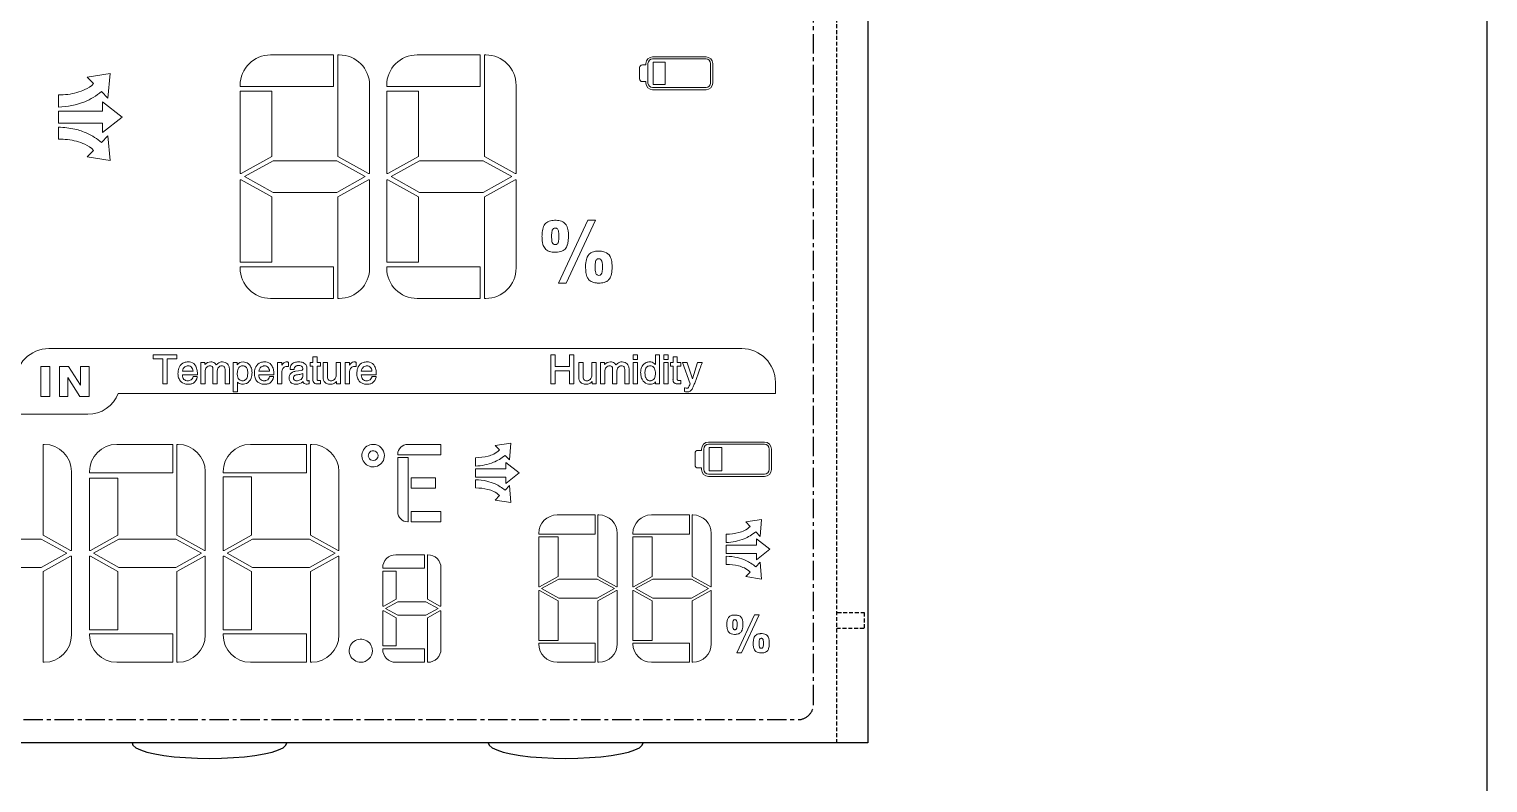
# Model space of a CAD drawing. Header units: millimetres. Extents: x 406 to 1082, y -777 to -474.
# Drawn here: x 987.7 to 1081.9, y -727.9 to -679.3 of the extents above; entities that cross this region are included whole.
import ezdxf

# ---------------------------------------------------------------- set-up
doc = ezdxf.new("R2010")
doc.units = ezdxf.units.MM
doc.linetypes.add('CENTER', pattern=[2, 1.25, -0.25, 0.25, -0.25])
doc.linetypes.add('HIDDEN', pattern=[0.375, 0.25, -0.125])
doc.layers.add('SPEC', color=2, linetype='Continuous')

msp = doc.modelspace()

# ---------------------------------------------------------------- linework, layer by layer
msp.add_lwpolyline([(1041.866, -640.353), (1041.866, -725.353), (980.866, -725.353), (980.866, -640.353)], close=True)
at = {"linetype": 'HIDDEN'}
for points in [[(1039.866, -725.353), (1039.866, -640.353)], [(1039.866, -717.949), (1041.666, -717.949), (1041.666, -716.949), (1039.866, -716.949)]]:
    msp.add_lwpolyline(points, dxfattribs=at)
at = {"linetype": 'CENTER'}
msp.add_lwpolyline([(984.366, -642.853), (984.366, -722.853, 0.414214), (985.366, -723.853), (1037.366, -723.853, 0.414214), (1038.366, -722.853), (1038.366, -642.853, 0.414214), (1037.366, -641.853), (985.366, -641.853, 0.414214)], format="xyb", close=True, dxfattribs=at)
at = {"lineweight": 9}
for points in [[(1001.348, -682.917), (1001.348, -682.999), (1007.374, -682.999), (1007.374, -680.95), (1003.315, -680.95, 0.414134)], [(1007.658, -680.95), (1007.658, -687.503), (1009.644, -688.606), (1009.707, -688.606), (1009.707, -682.917, 0.414134), (1007.74, -680.95)], [(1010.808, -682.917), (1010.808, -682.999), (1016.835, -682.999), (1016.835, -680.95), (1012.776, -680.95, 0.414134)], [(1017.119, -680.95), (1017.119, -687.503), (1019.104, -688.606), (1019.168, -688.606), (1019.168, -682.917, 0.414134), (1017.201, -680.95)], [(1031.426, -681.078), (1027.979, -681.078, 0.413396), (1027.546, -681.511), (1027.546, -681.594), (1027.319, -681.594, 0.414137), (1027.139, -681.775), (1027.139, -682.497, 0.41413), (1027.319, -682.678), (1027.546, -682.678), (1027.546, -682.766, 0.413399), (1027.979, -683.199), (1031.426, -683.199, 0.413372), (1031.858, -682.766), (1031.858, -681.511, 0.413372)], [(1031.426, -683.064), (1027.979, -683.064, -0.413489), (1027.68, -682.766), (1027.68, -681.511, -0.413501), (1027.979, -681.212), (1031.426, -681.212, -0.41354), (1031.724, -681.511), (1031.724, -682.766, -0.41354)], [(991.327, -683.194, -0.043731), (990.808, -683.384, -0.062248), (989.62, -683.537), (989.62, -684.323, 0.086488), (991.31, -683.97, 0.035337), (991.862, -683.695, 0.044623), (992.396, -683.316), (992.804, -683.75), (992.949, -682.151), (991.476, -682.381), (991.887, -682.804, -0.087255)], [(991.453, -686.008, 0.048233), (990.684, -685.743, 0.039801), (989.62, -685.61), (989.62, -686.388, -0.067972), (990.779, -686.523, -0.045929), (991.327, -686.721, -0.08903), (991.887, -687.111), (991.476, -687.533), (992.949, -687.764), (992.804, -686.166), (992.396, -686.6, 0.068566)], [(1007.658, -690.118), (1007.658, -696.671), (1007.74, -696.671, 0.414134), (1009.707, -694.703), (1009.707, -689.015), (1009.644, -689.015)], [(1017.119, -690.118), (1017.119, -696.671), (1017.201, -696.671, 0.414134), (1019.168, -694.703), (1019.168, -689.015), (1019.104, -689.015)], [(1021.33, -693.644), (1021.293, -693.631, -0.133951), (1021.034, -693.454, -0.102551), (1020.897, -693.178, -0.063242), (1020.837, -692.724), (1020.836, -692.67), (1020.836, -692.656), (1020.837, -692.602), (1020.838, -692.548), (1020.841, -692.497, -0.064359), (1020.907, -692.107, -0.132469), (1021.082, -691.813, -0.125084), (1021.381, -691.661, -0.063965), (1021.743, -691.628, -0.078707), (1022.092, -691.688, -0.148896), (1022.37, -691.888, -0.027443), (1022.421, -691.969, -0.080114), (1022.523, -692.301, -0.06102), (1022.536, -692.912, -0.051694), (1022.479, -693.206), (1022.467, -693.241, -0.101828), (1022.327, -693.48, -0.128587), (1022.043, -693.647, -0.080135), (1021.641, -693.691, -0.071196)], [(1021.908, -692.957, -0.057108), (1021.874, -693.079), (1021.857, -693.11), (1021.834, -693.141), (1021.805, -693.166), (1021.772, -693.184), (1021.734, -693.193), (1021.692, -693.197), (1021.657, -693.195), (1021.618, -693.186), (1021.584, -693.17), (1021.555, -693.146), (1021.53, -693.116, -0.099724), (1021.482, -692.984), (1021.475, -692.947, -0.020767), (1021.461, -692.817), (1021.458, -692.767, -0.047164), (1021.476, -692.362), (1021.483, -692.326, -0.079443), (1021.526, -692.209), (1021.55, -692.178), (1021.579, -692.153), (1021.612, -692.136, -0.120466), (1021.726, -692.125), (1021.765, -692.133), (1021.798, -692.15), (1021.828, -692.172, -0.117076), (1021.885, -692.267), (1021.894, -692.296, -0.058116), (1021.927, -692.598, -0.043189)], [(1025.234, -693.955, 0.195805), (1024.904, -693.674, 0.076113), (1024.606, -693.616), (1024.557, -693.613), (1024.506, -693.613), (1024.471, -693.613), (1024.421, -693.615), (1024.373, -693.618, 0.07373), (1024.082, -693.683, 0.197859), (1023.759, -693.995, 0.07537), (1023.667, -694.344, 0.066338), (1023.675, -695.005, 0.080952), (1023.776, -695.336, 0.113472), (1023.942, -695.531, 0.051572), (1024.069, -695.603, 0.07018), (1024.311, -695.666), (1024.357, -695.672), (1024.405, -695.675, 0.018808), (1024.543, -695.678), (1024.593, -695.676, 0.083513), (1024.932, -695.607), (1024.967, -695.592, 0.090461), (1025.141, -695.468, 0.110523), (1025.292, -695.197, 0.068434), (1025.359, -694.754, 0.047293), (1025.336, -694.287, 0.080097)], [(1024.736, -694.814), (1024.732, -694.86, -0.054902), (1024.698, -695.039, -0.158432), (1024.616, -695.152), (1024.582, -695.169, -0.163158), (1024.432, -695.172), (1024.397, -695.156), (1024.367, -695.134), (1024.342, -695.104, -0.101027), (1024.302, -695.008, -0.042574), (1024.278, -694.856), (1024.274, -694.809), (1024.272, -694.759, -0.046268), (1024.289, -694.349, -0.057955), (1024.321, -694.226), (1024.337, -694.196), (1024.362, -694.164), (1024.39, -694.14), (1024.423, -694.122, -0.128806), (1024.54, -694.111), (1024.577, -694.12), (1024.611, -694.137), (1024.641, -694.16), (1024.666, -694.191, -0.100872), (1024.715, -694.322), (1024.723, -694.357, -0.05209)], [(1001.348, -694.622), (1001.348, -694.703, 0.414134), (1003.315, -696.671), (1007.374, -696.671), (1007.374, -694.622)], [(1010.808, -694.622), (1010.808, -694.703, 0.414134), (1012.776, -696.671), (1016.835, -696.671), (1016.835, -694.622)], [(1033.739, -699.909), (988.995, -699.909, 0.414121), (986.83, -702.074), (986.83, -704.148), (991.507, -704.148, 0.309615), (993.481, -702.797), (1035.904, -702.797), (1035.904, -702.074, 0.41413)], [(1006.415, -701.965, -0.098057), (1006.355, -701.955, -0.305908), (1006.312, -701.895), (1006.311, -701.887), (1006.311, -701.88), (1006.311, -701.04), (1006.53, -701.04), (1006.53, -700.801), (1006.311, -700.801), (1006.311, -700.433), (1006.033, -700.433), (1006.033, -700.801), (1005.864, -700.801), (1005.864, -701.04), (1006.033, -701.04), (1006.033, -701.899, 0.039434), (1006.035, -701.961, 0.170239), (1006.097, -702.104, 0.157203), (1006.243, -702.175, 0.044671), (1006.336, -702.183), (1006.53, -702.183), (1006.53, -701.965)], [(1028.429, -702.183), (1028.171, -702.183), (1028.171, -702.056, -0.183421), (1027.912, -702.196, -0.039576), (1027.818, -702.203, -0.068649), (1027.62, -702.17, -0.192029), (1027.323, -701.927, -0.080212), (1027.234, -701.682, -0.040799), (1027.207, -701.453, -0.080763), (1027.271, -701.117, -0.028773), (1027.303, -701.047, -0.185136), (1027.572, -700.805, -0.079811), (1027.787, -700.762, -0.175681), (1028.086, -700.872, -0.037067), (1028.161, -700.942), (1028.161, -700.314), (1028.429, -700.314)], [(1029.792, -701.04), (1029.573, -701.04), (1029.573, -701.88), (1029.573, -701.887), (1029.574, -701.895, 0.305908), (1029.617, -701.955, 0.098057), (1029.677, -701.965), (1029.792, -701.965), (1029.792, -702.183), (1029.598, -702.183, -0.044671), (1029.505, -702.175, -0.157203), (1029.359, -702.104, -0.170239), (1029.297, -701.961, -0.039434), (1029.295, -701.899), (1029.295, -701.04), (1029.126, -701.04), (1029.126, -700.801), (1029.295, -700.801), (1029.295, -700.433), (1029.573, -700.433), (1029.573, -700.801), (1029.792, -700.801)], [(998.594, -701.596), (997.62, -701.596, 0.07695), (997.649, -701.776, 0.238281), (997.827, -701.961, 0.087418), (997.983, -701.985, 0.036987), (998.059, -701.974, 0.243649), (998.282, -701.802, 0.043447), (998.307, -701.734), (998.312, -701.716), (998.579, -701.716), (998.574, -701.745, -0.207405), (998.325, -702.129, -0.103909), (998.138, -702.191, -0.037595), (997.953, -702.203, -0.072268), (997.722, -702.163, -0.186055), (997.434, -701.93, -0.098405), (997.342, -701.649, -0.023769), (997.332, -701.533, -0.077814), (997.392, -701.169, -0.029514), (997.427, -701.089, -0.200054), (997.742, -700.806, -0.079343), (997.992, -700.761, -0.060607), (998.162, -700.784, -0.213162), (998.481, -701.038, -0.085201), (998.573, -701.321, -0.038378), (998.594, -701.571)], [(997.963, -701.02, 0.03522), (997.893, -701.031, 0.224095), (997.675, -701.195, 0.089848), (997.622, -701.368), (998.314, -701.368, 0.07406), (998.275, -701.206, 0.271863), (998.046, -701.026, 0.043525)], [(1000.652, -702.183), (1000.374, -702.183), (1000.374, -701.303, 0.022106), (1000.374, -701.245, 0.115929), (1000.337, -701.104, 0.065335), (1000.311, -701.07, 0.167103), (1000.211, -701.022, 0.038196), (1000.166, -701.019), (1000.159, -701.019), (1000.151, -701.02, 0.028625), (1000.105, -701.027, 0.237011), (999.913, -701.176, 0.094758), (999.867, -701.355), (999.867, -702.183), (999.589, -702.183), (999.589, -701.243, 0.073587), (999.575, -701.134, 0.293516), (999.458, -701.025, 0.053516), (999.404, -701.02, 0.036686), (999.339, -701.028, 0.230948), (999.138, -701.173, 0.100918), (999.085, -701.362, 0.020238), (999.081, -701.433), (999.081, -702.183), (998.803, -702.183), (998.803, -700.801), (999.071, -700.801), (999.071, -700.94, -0.233585), (999.454, -700.761, -0.028873), (999.51, -700.764, -0.197185), (999.756, -700.895, -0.045153), (999.804, -700.964, -0.051668), (999.908, -700.863, -0.182272), (1000.211, -700.761, -0.074574), (1000.389, -700.799, -0.225694), (1000.617, -701.034, -0.081625), (1000.652, -701.243)], [(1001.504, -702.203, -0.0256), (1001.44, -702.2, -0.182484), (1001.17, -702.074), (1001.17, -702.69), (1000.902, -702.69), (1000.902, -700.801), (1001.16, -700.801), (1001.16, -700.955, -0.253273), (1001.533, -700.761, -0.064916), (1001.721, -700.795, -0.192799), (1002.011, -701.033, -0.096592), (1002.104, -701.334, -0.021779), (1002.114, -701.451, -0.078102), (1002.048, -701.822, -0.034311), (1002.006, -701.913, -0.22958), (1001.64, -702.187, -0.044715)], [(1001.493, -701.02, 0.033152), (1001.443, -701.023, 0.210551), (1001.259, -701.13, 0.098876), (1001.189, -701.286, 0.062432), (1001.16, -701.561, 0.075213), (1001.191, -701.756, 0.266598), (1001.416, -701.97, 0.045658), (1001.505, -701.985, 0.03067), (1001.554, -701.981, 0.25259), (1001.769, -701.826, 0.096586), (1001.831, -701.593, 0.020085), (1001.837, -701.492, 0.021964), (1001.834, -701.395, 0.112173), (1001.773, -701.162, 0.062664), (1001.73, -701.105, 0.171433), (1001.557, -701.024, 0.033877)], [(1003.526, -701.596), (1002.552, -701.596, 0.07695), (1002.582, -701.776, 0.238281), (1002.759, -701.961, 0.087418), (1002.915, -701.985, 0.036987), (1002.992, -701.974, 0.243649), (1003.214, -701.802, 0.043447), (1003.239, -701.734), (1003.244, -701.716), (1003.511, -701.716), (1003.506, -701.745, -0.207405), (1003.258, -702.129, -0.103909), (1003.07, -702.191, -0.037595), (1002.885, -702.203, -0.072268), (1002.655, -702.163, -0.186055), (1002.366, -701.93, -0.098405), (1002.275, -701.649, -0.023769), (1002.264, -701.533, -0.077814), (1002.325, -701.169, -0.029514), (1002.359, -701.089, -0.200054), (1002.675, -700.806, -0.079343), (1002.924, -700.761, -0.060607), (1003.095, -700.784, -0.213162), (1003.414, -701.038, -0.085201), (1003.506, -701.321, -0.038378), (1003.526, -701.571)], [(1002.895, -701.02, 0.03522), (1002.825, -701.031, 0.224095), (1002.608, -701.195, 0.089848), (1002.555, -701.368), (1003.247, -701.368, 0.07406), (1003.207, -701.206, 0.271863), (1002.979, -701.026, 0.043525)], [(1004.471, -701.059), (1004.357, -701.059, 0.066), (1004.241, -701.081, 0.222838), (1004.076, -701.233, 0.086408), (1004.043, -701.383), (1004.043, -702.183), (1003.766, -702.183), (1003.766, -700.801), (1004.034, -700.801), (1004.034, -700.969, -0.054473), (1004.12, -700.869, -0.193396), (1004.387, -700.761, -0.104628), (1004.432, -700.771), (1004.471, -700.771)], [(1005.814, -702.183), (1005.74, -702.183, -0.085988), (1005.609, -702.191, -0.117347), (1005.484, -702.152, -0.060408), (1005.453, -702.126, -0.155308), (1005.409, -702.034, -0.186057), (1004.944, -702.203, -0.073724), (1004.749, -702.167, -0.267737), (1004.516, -701.908, -0.045529), (1004.502, -701.812, -0.037724), (1004.511, -701.722, -0.242971), (1004.719, -701.434, -0.08488), (1004.93, -701.368), (1005.299, -701.329, 0.352383), (1005.393, -701.238, 0.048342), (1005.397, -701.194, 0.279842), (1005.317, -701.043, 0.098316), (1005.207, -701.007, 0.072048), (1005.028, -701.005, 0.030345), (1004.989, -701.014, 0.287395), (1004.839, -701.173, 0.043136), (1004.829, -701.236), (1004.827, -701.258), (1004.571, -701.258), (1004.571, -701.233, -0.066344), (1004.595, -701.073, -0.208157), (1004.789, -700.834, -0.101537), (1005.043, -700.765, -0.022231), (1005.143, -700.761, -0.079599), (1005.408, -700.81, -0.034306), (1005.469, -700.838, -0.23412), (1005.646, -701.085, -0.040168), (1005.655, -701.163), (1005.655, -701.93, 0.046039), (1005.656, -701.95, 0.266143), (1005.679, -701.98, 0.100188), (1005.71, -701.985), (1005.736, -701.985, -0.067524), (1005.789, -701.974), (1005.814, -701.974)], [(1004.79, -701.78, 0.064109), (1004.799, -701.861, 0.255966), (1004.894, -701.969, 0.091977), (1004.994, -701.985, 0.08931), (1005.221, -701.932, 0.279196), (1005.387, -701.7), (1005.387, -701.522, -0.053811), (1005.146, -701.581), (1005.047, -701.596, 0.084523), (1004.889, -701.63, 0.034915), (1004.861, -701.645, 0.275053)], [(1007.823, -702.183), (1007.565, -702.183), (1007.565, -702.024, -0.193675), (1007.279, -702.195, -0.043419), (1007.175, -702.203), (1007.151, -702.203, -0.076774), (1006.948, -702.165, -0.23047), (1006.728, -701.947, -0.080553), (1006.699, -701.781), (1006.699, -700.801), (1006.977, -700.801), (1006.977, -701.711, 0.10184), (1007.005, -701.867, 0.271872), (1007.156, -701.98, 0.041829), (1007.211, -701.985, 0.038425), (1007.277, -701.978, 0.224095), (1007.481, -701.84, 0.101548), (1007.547, -701.635, 0.019173), (1007.555, -701.56), (1007.555, -700.801), (1007.823, -700.801)], [(1008.837, -701.059), (1008.723, -701.059, 0.066), (1008.607, -701.081, 0.222838), (1008.442, -701.233, 0.086408), (1008.409, -701.383), (1008.409, -702.183), (1008.131, -702.183), (1008.131, -700.801), (1008.4, -700.801), (1008.4, -700.969, -0.054473), (1008.486, -700.869, -0.193396), (1008.753, -700.761, -0.104628), (1008.798, -700.771), (1008.837, -700.771)], [(1010.14, -701.596), (1009.166, -701.596, 0.07695), (1009.195, -701.776, 0.238281), (1009.373, -701.961, 0.087418), (1009.529, -701.985, 0.036987), (1009.605, -701.974, 0.243649), (1009.828, -701.802, 0.043447), (1009.853, -701.734), (1009.858, -701.716), (1010.125, -701.716), (1010.12, -701.745, -0.207405), (1009.871, -702.129, -0.103909), (1009.684, -702.191, -0.037595), (1009.499, -702.203, -0.072268), (1009.268, -702.163, -0.186055), (1008.98, -701.93, -0.098405), (1008.888, -701.649, -0.023769), (1008.878, -701.533, -0.077814), (1008.938, -701.169, -0.029514), (1008.973, -701.089, -0.200054), (1009.288, -700.806, -0.079343), (1009.538, -700.761, -0.060607), (1009.708, -700.784, -0.213162), (1010.027, -701.038, -0.085201), (1010.119, -701.321, -0.038378), (1010.14, -701.571)], [(1009.509, -701.02, 0.03522), (1009.439, -701.031, 0.224095), (1009.221, -701.195, 0.089848), (1009.169, -701.368), (1009.86, -701.368, 0.07406), (1009.821, -701.206, 0.271863), (1009.592, -701.026, 0.043525)], [(1024.332, -702.183), (1024.074, -702.183), (1024.074, -702.024, -0.193675), (1023.788, -702.195, -0.043419), (1023.684, -702.203), (1023.66, -702.203, -0.076774), (1023.457, -702.165, -0.23047), (1023.237, -701.947, -0.080553), (1023.209, -701.781), (1023.209, -700.801), (1023.487, -700.801), (1023.487, -701.711, 0.10184), (1023.514, -701.867, 0.271872), (1023.665, -701.98, 0.041829), (1023.721, -701.985, 0.038425), (1023.787, -701.978, 0.224095), (1023.99, -701.84, 0.101548), (1024.056, -701.635, 0.019173), (1024.064, -701.56), (1024.064, -700.801), (1024.332, -700.801)], [(1026.46, -702.183), (1026.182, -702.183), (1026.182, -701.303, 0.022106), (1026.181, -701.245, 0.115929), (1026.145, -701.104, 0.065335), (1026.119, -701.07, 0.167103), (1026.018, -701.022, 0.038196), (1025.974, -701.019), (1025.966, -701.019), (1025.959, -701.02, 0.028625), (1025.913, -701.027, 0.237011), (1025.72, -701.176, 0.094758), (1025.674, -701.355), (1025.675, -702.183), (1025.396, -702.183), (1025.396, -701.243, 0.073587), (1025.382, -701.134, 0.293516), (1025.266, -701.025, 0.053516), (1025.212, -701.02, 0.036686), (1025.147, -701.028, 0.230948), (1024.946, -701.173, 0.100918), (1024.893, -701.362, 0.020238), (1024.889, -701.433), (1024.889, -702.183), (1024.611, -702.183), (1024.611, -700.801), (1024.879, -700.801), (1024.879, -700.94, -0.233585), (1025.262, -700.761, -0.028873), (1025.318, -700.764, -0.197185), (1025.564, -700.895, -0.045153), (1025.611, -700.964, -0.052211), (1025.716, -700.863, -0.181206), (1026.019, -700.761, -0.074574), (1026.197, -700.799, -0.225694), (1026.425, -701.034, -0.081625), (1026.46, -701.243)], [(1027.828, -701.02, 0.028312), (1027.773, -701.023, 0.173762), (1027.591, -701.105, 0.116547), (1027.516, -701.235, 0.085423), (1027.485, -701.491, 0.068564), (1027.525, -701.745, 0.036976), (1027.553, -701.812, 0.239892), (1027.762, -701.977, 0.03748), (1027.819, -701.985, 0.033419), (1027.888, -701.973, 0.26408), (1028.127, -701.761, 0.082845), (1028.161, -701.561, 0.065227), (1028.129, -701.274, 0.069193), (1028.079, -701.154, 0.228397), (1027.888, -701.024, 0.04132)], [(1031.173, -700.835, 0.008997), (1031.034, -701.222), (1030.923, -701.528), (1030.81, -701.833), (1030.696, -702.137, -0.011229), (1030.594, -702.375, -0.034436), (1030.498, -702.558, -0.074512), (1030.451, -702.614, -0.166242), (1030.325, -702.687, -0.073274), (1030.144, -702.7), (1030.144, -702.7, -0.097277), (1030.047, -702.678), (1030.031, -702.672), (1030.031, -702.432), (1030.056, -702.432, -0.135822), (1030.079, -702.439), (1030.084, -702.441), (1030.088, -702.445, 0.074898), (1030.185, -702.462), (1030.194, -702.464, 0.219546), (1030.243, -702.462, 0.109749), (1030.287, -702.423, 0.066363), (1030.347, -702.318, 0.02898), (1030.398, -702.179), (1029.902, -700.801), (1030.203, -700.801), (1030.209, -700.818), (1030.548, -701.855), (1030.883, -700.801), (1031.186, -700.801)], [(988.628, -711.948), (990.404, -712.935), (990.461, -712.935), (990.461, -707.848, 0.414128), (988.702, -706.088), (988.628, -706.088)], [(997.007, -706.088), (993.377, -706.088, 0.414134), (991.617, -707.848), (991.617, -707.921), (997.007, -707.921)], [(997.262, -711.948), (999.037, -712.935), (999.094, -712.935), (999.094, -707.848, 0.414134), (997.335, -706.088), (997.262, -706.088)], [(1002.01, -706.088, 0.414134), (1000.251, -707.848), (1000.251, -707.921), (1005.64, -707.921), (1005.64, -706.088)], [(1005.968, -706.088), (1005.895, -706.088), (1005.895, -711.948), (1007.67, -712.935), (1007.728, -712.935), (1007.728, -707.848, 0.414134)], [(1010.663, -706.814, -2.414661), (1009.937, -706.088, -0.414136)], [(1014.307, -706.088), (1012.164, -706.088, 0.414135), (1011.526, -706.726), (1011.526, -706.753), (1014.307, -706.753)], [(1018.1, -706.447, -0.087249), (1017.716, -706.714, -0.043731), (1017.362, -706.844, -0.062249), (1016.548, -706.948), (1016.548, -707.487, 0.086488), (1017.705, -707.245, 0.035337), (1018.083, -707.056, 0.044623), (1018.448, -706.797), (1018.728, -707.094), (1018.827, -705.999), (1017.819, -706.157)], [(1031.142, -707.703, 0.413399), (1031.594, -708.156), (1035.198, -708.156, 0.413372), (1035.651, -707.703), (1035.651, -706.39, 0.413372), (1035.198, -705.938), (1031.594, -705.938, 0.413396), (1031.142, -706.39), (1031.142, -706.478), (1030.905, -706.478, 0.414137), (1030.716, -706.666), (1030.716, -707.422, 0.41413), (1030.905, -707.611), (1031.142, -707.611)], [(1031.282, -706.39, -0.413509), (1031.594, -706.079), (1035.198, -706.079, -0.413549), (1035.51, -706.39), (1035.51, -707.703, -0.413549), (1035.198, -708.015), (1031.594, -708.015, -0.413497), (1031.282, -707.703)], [(1009.937, -707.129, -2.414725), (1010.253, -706.814, -0.414149)], [(1011.526, -710.446, 0.414136), (1012.164, -711.084), (1012.191, -711.084), (1012.191, -706.943), (1011.526, -706.943)], [(1018.448, -709.045, 0.068566), (1017.803, -708.64, 0.048233), (1017.276, -708.459, 0.039801), (1016.548, -708.368), (1016.548, -708.9, -0.067972), (1017.341, -708.993, -0.045929), (1017.716, -709.128, -0.089024), (1018.1, -709.395), (1017.819, -709.684), (1018.827, -709.842), (1018.728, -708.748)], [(1021.823, -710.64, 0.414136), (1020.633, -711.83), (1020.633, -711.88), (1024.278, -711.88), (1024.278, -710.64)], [(1024.451, -710.64), (1024.451, -714.604), (1025.651, -715.271), (1025.69, -715.271), (1025.69, -711.83, 0.414136), (1024.5, -710.64)], [(1030.354, -710.64), (1027.899, -710.64, 0.414136), (1026.709, -711.83), (1026.709, -711.88), (1030.354, -711.88)], [(1031.765, -711.83, 0.414136), (1030.575, -710.64), (1030.526, -710.64), (1030.526, -714.604), (1031.727, -715.271), (1031.765, -715.271)], [(1034.27, -711.99, 0.044623), (1034.635, -711.731), (1034.914, -712.028), (1035.014, -710.934), (1034.005, -711.091), (1034.286, -711.381, -0.087249), (1033.903, -711.648, -0.043731), (1033.548, -711.778, -0.062249), (1032.735, -711.882), (1032.735, -712.421, 0.086488), (1033.891, -712.179, 0.035337)], [(990.404, -713.301), (988.628, -714.288), (988.628, -720.148), (988.702, -720.148, 0.414128), (990.461, -718.388), (990.461, -713.301)], [(997.262, -714.288), (997.262, -720.148), (997.335, -720.148, 0.414134), (999.094, -718.388), (999.094, -713.301), (999.037, -713.301)], [(1005.895, -714.288), (1005.895, -720.148), (1005.968, -720.148, 0.414134), (1007.728, -718.388), (1007.728, -713.301), (1007.67, -713.301)], [(1011.391, -713.209, 0.414133), (1010.55, -714.05), (1010.55, -714.085), (1013.245, -714.085), (1013.245, -713.209)], [(1013.471, -713.209), (1013.436, -713.209), (1013.436, -716.076), (1014.246, -716.526), (1014.312, -716.526), (1014.312, -714.05, 0.414128)], [(1033.99, -713.574, 0.048233), (1033.463, -713.393, 0.039801), (1032.735, -713.302), (1032.735, -713.834, -0.067972), (1033.528, -713.927, -0.045929), (1033.903, -714.063, -0.089024), (1034.286, -714.329), (1034.005, -714.618), (1035.014, -714.776), (1034.914, -713.682), (1034.635, -713.98, 0.068566)], [(1024.451, -716.186), (1024.451, -720.149), (1024.5, -720.149, 0.414136), (1025.69, -718.959), (1025.69, -715.519), (1025.651, -715.519)], [(1031.727, -715.519), (1030.526, -716.186), (1030.526, -720.149), (1030.575, -720.149, 0.414136), (1031.765, -718.959), (1031.765, -715.519)], [(1013.436, -717.282), (1013.436, -720.149), (1013.471, -720.149, 0.414127), (1014.312, -719.308), (1014.312, -716.832), (1014.246, -716.832)], [(1032.894, -718.203, 0.133951), (1033.05, -718.311), (1033.073, -718.319, 0.071196), (1033.261, -718.347, 0.080135), (1033.504, -718.32, 0.128587), (1033.676, -718.219, 0.101828), (1033.76, -718.075), (1033.768, -718.054, 0.051696), (1033.802, -717.876, 0.06102), (1033.795, -717.506, 0.080114), (1033.733, -717.305, 0.027443), (1033.702, -717.256, 0.148896), (1033.534, -717.135, 0.078707), (1033.323, -717.099, 0.063965), (1033.104, -717.119, 0.125084), (1032.923, -717.211, 0.132469), (1032.817, -717.389, 0.064359), (1032.777, -717.625), (1032.776, -717.656), (1032.775, -717.688), (1032.774, -717.721), (1032.774, -717.729), (1032.775, -717.762, 0.063242), (1032.811, -718.037, 0.102551)], [(1033.423, -717.903, -0.057108), (1033.402, -717.977), (1033.392, -717.995), (1033.378, -718.014), (1033.36, -718.029), (1033.34, -718.04), (1033.317, -718.046), (1033.292, -718.048), (1033.27, -718.047), (1033.247, -718.041), (1033.227, -718.032), (1033.209, -718.017), (1033.194, -717.999, -0.099722), (1033.165, -717.92), (1033.161, -717.897, -0.020767), (1033.152, -717.819), (1033.151, -717.788, -0.047167), (1033.161, -717.543), (1033.165, -717.521, -0.079443), (1033.192, -717.45), (1033.206, -717.432), (1033.223, -717.417), (1033.244, -717.406, -0.120465), (1033.313, -717.4), (1033.336, -717.405), (1033.356, -717.415), (1033.374, -717.428, -0.117077), (1033.409, -717.486), (1033.414, -717.503, -0.058114), (1033.434, -717.686, -0.043191)], [(997.007, -718.315), (991.617, -718.315), (991.617, -718.388, 0.414134), (993.377, -720.148), (997.007, -720.148)], [(1000.251, -718.315), (1000.251, -718.388, 0.414134), (1002.01, -720.148), (1005.64, -720.148), (1005.64, -718.315)], [(1035.469, -719.258, -0.110523), (1035.378, -719.422, -0.090458), (1035.273, -719.497), (1035.252, -719.506, -0.083513), (1035.047, -719.548), (1035.016, -719.549, -0.018808), (1034.933, -719.547), (1034.904, -719.545), (1034.876, -719.541, -0.070186), (1034.73, -719.503, -0.051572), (1034.653, -719.46, -0.113472), (1034.553, -719.342, -0.080952), (1034.491, -719.142, -0.066338), (1034.487, -718.742, -0.07537), (1034.542, -718.531, -0.197859), (1034.738, -718.342, -0.07373), (1034.914, -718.303), (1034.943, -718.301), (1034.973, -718.3), (1034.994, -718.3), (1035.025, -718.3), (1035.055, -718.302, -0.076113), (1035.235, -718.337, -0.195805), (1035.434, -718.507, -0.080097), (1035.496, -718.707, -0.047293), (1035.51, -718.99, -0.068434)], [(1009.136, -720.148, -2.41472), (1009.882, -719.402, -0.414136)], [(1010.55, -719.273), (1010.55, -719.308, 0.414134), (1011.391, -720.149), (1013.245, -720.149), (1013.245, -719.273)], [(1020.633, -718.91), (1020.633, -718.959, 0.414136), (1021.823, -720.149), (1024.278, -720.149), (1024.278, -718.91)], [(1026.709, -718.959, 0.414136), (1027.899, -720.149), (1030.354, -720.149), (1030.354, -718.91), (1026.709, -718.91)], [(1034.895, -719.202), (1034.91, -719.22), (1034.928, -719.233), (1034.949, -719.243, 0.163158), (1035.04, -719.241), (1035.06, -719.23, 0.158432), (1035.11, -719.163, 0.054902), (1035.131, -719.054), (1035.133, -719.026, 0.05209), (1035.125, -718.75), (1035.121, -718.728, 0.100871), (1035.091, -718.649), (1035.076, -718.631), (1035.058, -718.617), (1035.037, -718.607), (1035.015, -718.601, 0.128817), (1034.944, -718.608), (1034.924, -718.618), (1034.907, -718.633), (1034.892, -718.652), (1034.882, -718.671, 0.057955), (1034.863, -718.745, 0.046268), (1034.852, -718.993), (1034.854, -719.023), (1034.856, -719.052, 0.042574), (1034.87, -719.144, 0.101027)]]:
    msp.add_lwpolyline(points, format="xyb", close=True, dxfattribs=at)
for points in [[(1028.013, -682.861), (1028.795, -682.861), (1028.795, -681.416), (1028.013, -681.416)], [(1001.348, -683.284), (1001.348, -688.606), (1001.412, -688.606), (1003.397, -687.503), (1003.397, -683.284)], [(1010.808, -683.284), (1010.808, -688.606), (1010.872, -688.606), (1012.857, -687.503), (1012.857, -683.284)], [(992.463, -684.58), (989.62, -684.58), (989.62, -685.359), (992.464, -685.363), (992.463, -685.958), (993.732, -684.963), (992.463, -683.978)], [(1007.582, -687.786), (1003.473, -687.786), (1001.629, -688.81), (1003.473, -689.835), (1007.582, -689.835), (1009.427, -688.81)], [(1017.043, -687.786), (1012.933, -687.786), (1011.089, -688.81), (1012.933, -689.835), (1017.043, -689.835), (1018.887, -688.81)], [(1001.348, -689.015), (1001.348, -694.337), (1003.397, -694.337), (1003.397, -690.118), (1001.412, -689.015)], [(1010.872, -689.015), (1010.808, -689.015), (1010.808, -694.337), (1012.857, -694.337), (1012.857, -690.118)], [(1023.796, -691.627), (1021.903, -695.678), (1022.405, -695.678), (1024.293, -691.627)], [(997.251, -700.572), (996.635, -700.572), (996.635, -702.183), (996.347, -702.183), (996.347, -700.572), (995.73, -700.572), (995.73, -700.314), (997.251, -700.314)], [(1022.9, -702.183), (1022.602, -702.183), (1022.602, -701.338), (1021.697, -701.338), (1021.697, -702.183), (1021.399, -702.183), (1021.399, -700.314), (1021.697, -700.314), (1021.697, -701.06), (1022.602, -701.06), (1022.602, -700.314), (1022.9, -700.314)], [(1027.007, -700.612), (1026.729, -700.612), (1026.729, -700.314), (1027.007, -700.314)], [(1028.976, -700.612), (1028.698, -700.612), (1028.698, -700.314), (1028.976, -700.314)], [(989.053, -703.004), (988.469, -703.004), (988.469, -701.054), (989.053, -701.054)], [(991.588, -703.004), (991.004, -703.004), (990.22, -701.781), (990.22, -703.004), (989.674, -703.004), (989.674, -701.054), (990.275, -701.054), (991.041, -702.261), (991.041, -701.054), (991.588, -701.054)], [(1027.007, -702.183), (1026.729, -702.183), (1026.729, -700.801), (1027.007, -700.801)], [(1028.976, -702.183), (1028.698, -702.183), (1028.698, -700.801), (1028.976, -700.801)], [(1031.63, -707.802), (1032.448, -707.802), (1032.448, -706.292), (1031.63, -706.292)], [(1019.363, -707.925), (1018.494, -707.25), (1018.494, -707.663), (1016.548, -707.663), (1016.548, -708.196), (1018.495, -708.199), (1018.494, -708.606)], [(1002.083, -708.175), (1000.251, -708.175), (1000.251, -712.935), (1000.308, -712.935), (1002.083, -711.948)], [(991.617, -708.271), (991.617, -712.935), (991.675, -712.935), (993.45, -711.948), (993.45, -708.271)], [(1012.381, -708.254), (1012.381, -708.918), (1013.966, -708.918), (1013.966, -708.254)], [(1012.381, -711.084), (1014.307, -711.084), (1014.307, -710.42), (1012.381, -710.42)], [(988.498, -714.034), (990.147, -713.118), (988.498, -712.202), (986.83, -712.202), (986.83, -714.034)], [(998.843, -713.118), (997.194, -712.202), (993.518, -712.202), (991.869, -713.118), (993.518, -714.034), (997.194, -714.034)], [(1002.151, -712.202), (1000.502, -713.118), (1002.151, -714.034), (1005.827, -714.034), (1007.476, -713.118), (1005.827, -712.202)], [(1021.873, -712.052), (1020.633, -712.052), (1020.633, -715.271), (1020.672, -715.271), (1021.873, -714.604)], [(1027.948, -712.052), (1026.709, -712.052), (1026.709, -715.271), (1026.747, -715.271), (1027.948, -714.604)], [(1034.681, -712.597), (1032.735, -712.597), (1032.735, -713.13), (1034.682, -713.133), (1034.681, -713.54), (1035.55, -712.859), (1034.681, -712.184)], [(991.617, -718.061), (993.45, -718.061), (993.45, -714.288), (991.675, -713.301), (991.617, -713.301)], [(1002.083, -714.288), (1000.308, -713.301), (1000.251, -713.301), (1000.251, -718.061), (1002.083, -718.061)], [(1011.426, -714.276), (1010.55, -714.276), (1010.55, -716.526), (1010.616, -716.526), (1011.426, -716.076)], [(1021.919, -714.775), (1020.803, -715.395), (1021.919, -716.015), (1024.405, -716.015), (1025.52, -715.395), (1024.405, -714.775)], [(1030.48, -716.015), (1031.595, -715.395), (1030.48, -714.775), (1027.994, -714.775), (1026.879, -715.395), (1027.994, -716.015)], [(1021.873, -716.186), (1020.672, -715.519), (1020.633, -715.519), (1020.633, -718.738), (1021.873, -718.738)], [(1026.709, -715.519), (1026.709, -718.738), (1027.948, -718.738), (1027.948, -716.186), (1026.747, -715.519)], [(1011.523, -716.241), (1010.734, -716.679), (1011.523, -717.117), (1013.34, -717.117), (1014.128, -716.679), (1013.34, -716.241)], [(1011.426, -717.282), (1010.616, -716.832), (1010.55, -716.832), (1010.55, -719.082), (1011.426, -719.082)], [(1033.419, -719.549), (1033.723, -719.549), (1034.865, -717.098), (1034.564, -717.098)]]:
    msp.add_lwpolyline(points, close=True, dxfattribs=at)
for points in [[(994.366, -725.353), (994.428, -725.509), (994.611, -725.662), (994.911, -725.807), (995.321, -725.941), (995.831, -726.06), (996.427, -726.162), (997.096, -726.244), (997.821, -726.304), (998.584, -726.341), (999.366, -726.353), (1000.148, -726.341), (1000.911, -726.304), (1001.636, -726.244), (1002.305, -726.162), (1002.902, -726.06), (1003.411, -725.941), (1003.821, -725.807), (1004.122, -725.662), (1004.305, -725.509), (1004.366, -725.353)], [(1017.366, -725.353), (1017.428, -725.509), (1017.611, -725.662), (1017.911, -725.807), (1018.321, -725.941), (1018.831, -726.06), (1019.427, -726.162), (1020.096, -726.244), (1020.821, -726.304), (1021.584, -726.341), (1022.366, -726.353), (1023.148, -726.341), (1023.911, -726.304), (1024.636, -726.244), (1025.305, -726.162), (1025.902, -726.06), (1026.411, -725.941), (1026.821, -725.807), (1027.122, -725.662), (1027.305, -725.509), (1027.366, -725.353)]]:
    msp.add_lwpolyline(points)
at = {"layer": 'SPEC', "lineweight": 30, "const_width": 0.0909}
msp.add_lwpolyline([(939.564, -776.519), (1081.86, -776.519), (1081.86, -599.067), (939.564, -599.067)], close=True, dxfattribs=at)

doc.saveas('drawing.dxf')
